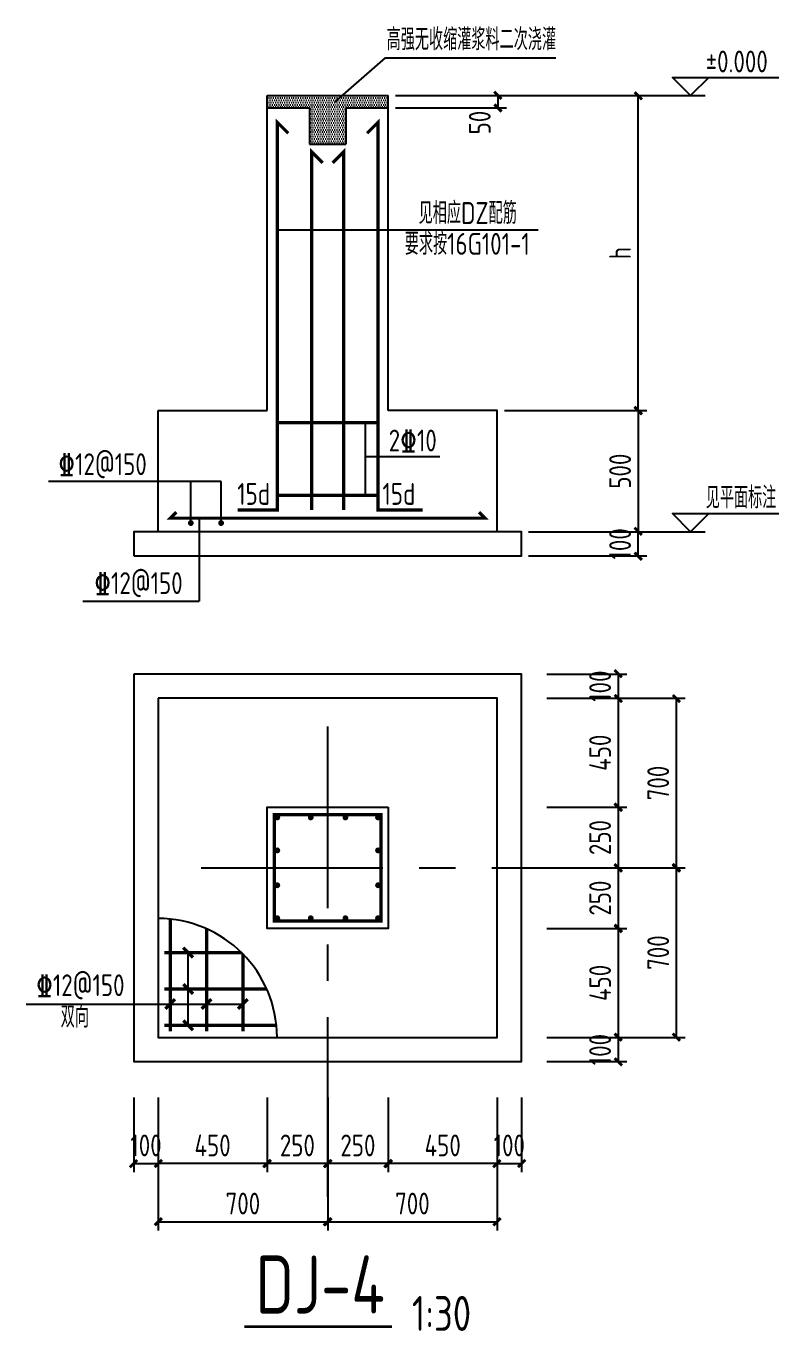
# Model space of a CAD drawing. Header units: millimetres. Extents: x 865490 to 879904, y 39442 to 44891.
# Drawn here: x 868211.6 to 868315.3, y 39640.8 to 39820.3 of the extents above; entities that cross this region are included whole.
import ezdxf

# ---------------------------------------------------------------- set-up
doc = ezdxf.new("R2010")
doc.units = ezdxf.units.MM
doc.header["$LTSCALE"] = 1000
doc.header["$MEASUREMENT"] = 0
doc.linetypes.add('CENTER', pattern=[2, 1.25, -0.25, 0.25, -0.25])
doc.linetypes.add('DOTE', pattern=[2.42, 2, -0.2, 0.02, -0.2])
for name, color, linetype in [('1505', 2, 'Continuous'), ('1525', 1, 'Continuous'), ('1526', 7, 'Continuous'), ('1527', 7, 'Continuous'), ('1530', 253, 'Continuous'), ('1534', 7, 'Continuous'), ('DIM', 7, 'Continuous'), ('DOTE', 1, 'DOTE'), ('图名下划线', 7, 'Continuous'), ('文字', 7, 'Continuous'), ('构造柱', 3, 'Continuous')]:
    doc.layers.add(name, color=color, linetype=linetype)
doc.styles.add('GBHZ', font='gbenor.shx', dxfattribs={"width": 0.9, "bigfont": 'gbcbig.shx'})
doc.dimstyles.new('Y30', dxfattribs={"dimscale": 0, "dimtxt": 3, "dimasz": 0.01, "dimexe": 1.2, "dimexo": 1, "dimgap": 1, "dimtad": 1, "dimdec": 0, "dimlfac": 30, "dimzin": 0, "dimdsep": 46, "dimtxsty": 'GBHZ', "dimblk1": 'DX', "dimblk2": 'DX', "dimsah": 1, "dimcen": 0.09, "dimdle": 1, "dimadec": 0, "dimazin": 0, "dimtfac": 1, "dimtdec": 0, "dimtix": 1, "dimtmove": 2, "dimatfit": 3, "dimldrblk": 'DX', "dimfxl": 0, "dimtolj": 1, "dimtzin": 0, "dimarcsym": 0})

# ---------------------------------------------------------------- blocks, each defined once
blk = doc.blocks.new('DX')
at = {"color": 0, "linetype": 'ByBlock', "const_width": 40}
blk.add_lwpolyline([(-54, -51), (46, 49)], dxfattribs=at)
blk = doc.blocks.new('*D2364')
at = {"layer": 'Defpoints', "color": 0, "transparency": 16777216}
for p in [(868226.48, 39673.91), (868229.81, 39673.91), (868229.81, 39663.81)]:
    blk.add_point(p, dxfattribs=at)
at = {"layer": 'dim', "color": 0, "lineweight": -2, "transparency": 16777216}
for p, q in [((868226.48, 39672.91), (868226.48, 39662.61)), ((868229.81, 39672.91), (868229.81, 39662.61)), ((868226.47, 39663.81), (868226.46, 39663.81)), ((868226.48, 39663.81), (868229.81, 39663.81)), ((868229.82, 39663.81), (868229.83, 39663.81))]:
    blk.add_line(p, q, dxfattribs=at)
at = {"layer": 'dim', "color": 0, "lineweight": -2, "transparency": 16777216, "xscale": 0.01, "yscale": 0.01, "zscale": 0.01}
blk.add_blockref('DX', (868226.48, 39663.81), dxfattribs=at)
at = {"layer": 'dim', "color": 0, "lineweight": -2, "transparency": 16777216, "xscale": 0.01, "yscale": 0.01, "zscale": 0.01, "rotation": 180}
blk.add_blockref('DX', (868229.81, 39663.81), dxfattribs=at)
at = {"layer": 'dim', "color": 0, "transparency": 16777216, "insert": (868228.15, 39666.31), "char_height": 3, "attachment_point": 5, "style": 'GBHZ'}
blk.add_mtext('\\A1;100', dxfattribs=at)
blk = doc.blocks.new('*D2365')
at = {"layer": 'Defpoints', "color": 0, "transparency": 16777216}
for p in [(868261.48, 39673.91), (868276.48, 39673.91), (868261.48, 39663.81)]:
    blk.add_point(p, dxfattribs=at)
at = {"layer": 'dim', "color": 0, "lineweight": -2, "transparency": 16777216}
for p, q in [((868261.48, 39672.91), (868261.48, 39662.61)), ((868276.48, 39672.91), (868276.48, 39662.61)), ((868276.47, 39663.81), (868261.49, 39663.81))]:
    blk.add_line(p, q, dxfattribs=at)
at = {"layer": 'dim', "color": 0, "lineweight": -2, "transparency": 16777216, "xscale": 0.01, "yscale": 0.01, "zscale": 0.01, "rotation": 180}
blk.add_blockref('DX', (868261.48, 39663.81), dxfattribs=at)
at = {"layer": 'dim', "color": 0, "lineweight": -2, "transparency": 16777216, "xscale": 0.01, "yscale": 0.01, "zscale": 0.01}
blk.add_blockref('DX', (868276.48, 39663.81), dxfattribs=at)
at = {"layer": 'dim', "color": 0, "transparency": 16777216, "insert": (868268.98, 39666.31), "char_height": 3, "attachment_point": 5, "style": 'GBHZ'}
blk.add_mtext('\\A1;450', dxfattribs=at)
blk = doc.blocks.new('*D2366')
at = {"layer": 'Defpoints', "color": 0, "transparency": 16777216}
for p in [(868253.15, 39673.91), (868261.48, 39673.91), (868253.15, 39663.81)]:
    blk.add_point(p, dxfattribs=at)
at = {"layer": 'dim', "color": 0, "lineweight": -2, "transparency": 16777216}
for p, q in [((868253.15, 39672.91), (868253.15, 39662.61)), ((868261.48, 39672.91), (868261.48, 39662.61)), ((868261.47, 39663.81), (868253.16, 39663.81))]:
    blk.add_line(p, q, dxfattribs=at)
at = {"layer": 'dim', "color": 0, "lineweight": -2, "transparency": 16777216, "xscale": 0.01, "yscale": 0.01, "zscale": 0.01, "rotation": 180}
blk.add_blockref('DX', (868253.15, 39663.81), dxfattribs=at)
at = {"layer": 'dim', "color": 0, "lineweight": -2, "transparency": 16777216, "xscale": 0.01, "yscale": 0.01, "zscale": 0.01}
blk.add_blockref('DX', (868261.48, 39663.81), dxfattribs=at)
at = {"layer": 'dim', "color": 0, "transparency": 16777216, "insert": (868257.31, 39666.31), "char_height": 3, "attachment_point": 5, "style": 'GBHZ'}
blk.add_mtext('\\A1;250', dxfattribs=at)
blk = doc.blocks.new('*D2367')
at = {"layer": 'Defpoints', "color": 0, "transparency": 16777216}
for p in [(868244.81, 39673.91), (868253.15, 39673.91), (868244.81, 39663.81)]:
    blk.add_point(p, dxfattribs=at)
at = {"layer": 'dim', "color": 0, "lineweight": -2, "transparency": 16777216}
for p, q in [((868244.81, 39672.91), (868244.81, 39662.61)), ((868253.15, 39672.91), (868253.15, 39662.61)), ((868253.14, 39663.81), (868244.82, 39663.81))]:
    blk.add_line(p, q, dxfattribs=at)
at = {"layer": 'dim', "color": 0, "lineweight": -2, "transparency": 16777216, "xscale": 0.01, "yscale": 0.01, "zscale": 0.01, "rotation": 180}
blk.add_blockref('DX', (868244.81, 39663.81), dxfattribs=at)
at = {"layer": 'dim', "color": 0, "lineweight": -2, "transparency": 16777216, "xscale": 0.01, "yscale": 0.01, "zscale": 0.01}
blk.add_blockref('DX', (868253.15, 39663.81), dxfattribs=at)
at = {"layer": 'dim', "color": 0, "transparency": 16777216, "insert": (868248.98, 39666.31), "char_height": 3, "attachment_point": 5, "style": 'GBHZ'}
blk.add_mtext('\\A1;250', dxfattribs=at)
blk = doc.blocks.new('*D2368')
at = {"layer": 'Defpoints', "color": 0, "transparency": 16777216}
for p in [(868229.81, 39673.91), (868244.81, 39673.91), (868229.81, 39663.81)]:
    blk.add_point(p, dxfattribs=at)
at = {"layer": 'dim', "color": 0, "lineweight": -2, "transparency": 16777216}
for p, q in [((868229.81, 39672.91), (868229.81, 39662.61)), ((868244.81, 39672.91), (868244.81, 39662.61)), ((868244.8, 39663.81), (868229.82, 39663.81))]:
    blk.add_line(p, q, dxfattribs=at)
at = {"layer": 'dim', "color": 0, "lineweight": -2, "transparency": 16777216, "xscale": 0.01, "yscale": 0.01, "zscale": 0.01, "rotation": 180}
blk.add_blockref('DX', (868229.81, 39663.81), dxfattribs=at)
at = {"layer": 'dim', "color": 0, "lineweight": -2, "transparency": 16777216, "xscale": 0.01, "yscale": 0.01, "zscale": 0.01}
blk.add_blockref('DX', (868244.81, 39663.81), dxfattribs=at)
at = {"layer": 'dim', "color": 0, "transparency": 16777216, "insert": (868237.31, 39666.31), "char_height": 3, "attachment_point": 5, "style": 'GBHZ'}
blk.add_mtext('\\A1;450', dxfattribs=at)
blk = doc.blocks.new('*D2369')
at = {"layer": 'Defpoints', "color": 0, "transparency": 16777216}
for p in [(868276.48, 39673.91), (868279.81, 39673.91), (868279.81, 39663.81)]:
    blk.add_point(p, dxfattribs=at)
at = {"layer": 'dim', "color": 0, "lineweight": -2, "transparency": 16777216}
for p, q in [((868276.48, 39672.91), (868276.48, 39662.61)), ((868279.81, 39672.91), (868279.81, 39662.61)), ((868276.47, 39663.81), (868276.46, 39663.81)), ((868276.48, 39663.81), (868279.81, 39663.81)), ((868279.82, 39663.81), (868279.83, 39663.81))]:
    blk.add_line(p, q, dxfattribs=at)
at = {"layer": 'dim', "color": 0, "lineweight": -2, "transparency": 16777216, "xscale": 0.01, "yscale": 0.01, "zscale": 0.01}
blk.add_blockref('DX', (868276.48, 39663.81), dxfattribs=at)
at = {"layer": 'dim', "color": 0, "lineweight": -2, "transparency": 16777216, "xscale": 0.01, "yscale": 0.01, "zscale": 0.01, "rotation": 180}
blk.add_blockref('DX', (868279.81, 39663.81), dxfattribs=at)
at = {"layer": 'dim', "color": 0, "transparency": 16777216, "insert": (868278.15, 39666.31), "char_height": 3, "attachment_point": 5, "style": 'GBHZ'}
blk.add_mtext('\\A1;100', dxfattribs=at)
blk = doc.blocks.new('*D2370')
at = {"layer": 'Defpoints', "color": 0, "transparency": 16777216}
for p in [(868229.81, 39673.91), (868253.15, 39673.91), (868253.15, 39655.81)]:
    blk.add_point(p, dxfattribs=at)
at = {"layer": 'dim', "color": 0, "lineweight": -2, "transparency": 16777216}
for p, q in [((868229.81, 39672.91), (868229.81, 39654.61)), ((868253.15, 39672.91), (868253.15, 39654.61)), ((868229.82, 39655.81), (868253.14, 39655.81))]:
    blk.add_line(p, q, dxfattribs=at)
at = {"layer": 'dim', "color": 0, "lineweight": -2, "transparency": 16777216, "xscale": 0.01, "yscale": 0.01, "zscale": 0.01, "rotation": 180}
blk.add_blockref('DX', (868229.81, 39655.81), dxfattribs=at)
at = {"layer": 'dim', "color": 0, "lineweight": -2, "transparency": 16777216, "xscale": 0.01, "yscale": 0.01, "zscale": 0.01}
blk.add_blockref('DX', (868253.15, 39655.81), dxfattribs=at)
at = {"layer": 'dim', "color": 0, "transparency": 16777216, "insert": (868241.48, 39658.31), "char_height": 3, "attachment_point": 5, "style": 'GBHZ'}
blk.add_mtext('\\A1;700', dxfattribs=at)
blk = doc.blocks.new('*D2371')
at = {"layer": 'Defpoints', "color": 0, "transparency": 16777216}
for p in [(868253.15, 39673.91), (868276.48, 39673.91), (868276.48, 39655.81)]:
    blk.add_point(p, dxfattribs=at)
at = {"layer": 'dim', "color": 0, "lineweight": -2, "transparency": 16777216}
for p, q in [((868253.15, 39672.91), (868253.15, 39654.61)), ((868276.48, 39672.91), (868276.48, 39654.61)), ((868253.16, 39655.81), (868276.47, 39655.81))]:
    blk.add_line(p, q, dxfattribs=at)
at = {"layer": 'dim', "color": 0, "lineweight": -2, "transparency": 16777216, "xscale": 0.01, "yscale": 0.01, "zscale": 0.01, "rotation": 180}
blk.add_blockref('DX', (868253.15, 39655.81), dxfattribs=at)
at = {"layer": 'dim', "color": 0, "lineweight": -2, "transparency": 16777216, "xscale": 0.01, "yscale": 0.01, "zscale": 0.01}
blk.add_blockref('DX', (868276.48, 39655.81), dxfattribs=at)
at = {"layer": 'dim', "color": 0, "transparency": 16777216, "insert": (868264.81, 39658.31), "char_height": 3, "attachment_point": 5, "style": 'GBHZ'}
blk.add_mtext('\\A1;700', dxfattribs=at)
blk = doc.blocks.new('*D2372')
at = {"layer": 'Defpoints', "color": 0, "transparency": 16777216}
for p in [(868282.31, 39731.17), (868282.31, 39727.84), (868293.14, 39727.84)]:
    blk.add_point(p, dxfattribs=at)
at = {"layer": 'dim', "color": 0, "lineweight": -2, "transparency": 16777216}
for p, q in [((868283.31, 39731.17), (868294.34, 39731.17)), ((868293.14, 39731.18), (868293.14, 39731.19)), ((868293.14, 39731.17), (868293.14, 39727.84)), ((868283.31, 39727.84), (868294.34, 39727.84)), ((868293.14, 39727.83), (868293.14, 39727.82))]:
    blk.add_line(p, q, dxfattribs=at)
at = {"layer": 'dim', "color": 0, "lineweight": -2, "transparency": 16777216, "xscale": 0.01, "yscale": 0.01, "zscale": 0.01}
for p, rotation in [((868293.14, 39731.17), 270), ((868293.14, 39727.84), 90)]:
    blk.add_blockref('DX', p, dxfattribs=dict(at, rotation=rotation))
at = {"layer": 'dim', "color": 0, "transparency": 16777216, "insert": (868290.64, 39729.5), "char_height": 3, "attachment_point": 5, "rotation": 90, "style": 'GBHZ'}
blk.add_mtext('\\A1;100', dxfattribs=at)
blk = doc.blocks.new('*D2373')
at = {"layer": 'Defpoints', "color": 0, "transparency": 16777216}
for p in [(868282.31, 39727.84), (868282.31, 39712.84), (868293.14, 39712.84)]:
    blk.add_point(p, dxfattribs=at)
at = {"layer": 'dim', "color": 0, "lineweight": -2, "transparency": 16777216}
for p, q in [((868283.31, 39727.84), (868294.34, 39727.84)), ((868293.14, 39727.83), (868293.14, 39712.85)), ((868283.31, 39712.84), (868294.34, 39712.84))]:
    blk.add_line(p, q, dxfattribs=at)
at = {"layer": 'dim', "color": 0, "lineweight": -2, "transparency": 16777216, "xscale": 0.01, "yscale": 0.01, "zscale": 0.01}
for p, rotation in [((868293.14, 39727.84), 90), ((868293.14, 39712.84), 270)]:
    blk.add_blockref('DX', p, dxfattribs=dict(at, rotation=rotation))
at = {"layer": 'dim', "color": 0, "transparency": 16777216, "insert": (868290.64, 39720.34), "char_height": 3, "attachment_point": 5, "rotation": 90, "style": 'GBHZ'}
blk.add_mtext('\\A1;450', dxfattribs=at)
blk = doc.blocks.new('*D2374')
at = {"layer": 'Defpoints', "color": 0, "transparency": 16777216}
for p in [(868282.31, 39712.84), (868282.31, 39704.5), (868293.14, 39704.5)]:
    blk.add_point(p, dxfattribs=at)
at = {"layer": 'dim', "color": 0, "lineweight": -2, "transparency": 16777216}
for p, q in [((868283.31, 39712.84), (868294.34, 39712.84)), ((868293.14, 39712.83), (868293.14, 39704.51)), ((868283.31, 39704.5), (868294.34, 39704.5))]:
    blk.add_line(p, q, dxfattribs=at)
at = {"layer": 'dim', "color": 0, "lineweight": -2, "transparency": 16777216, "xscale": 0.01, "yscale": 0.01, "zscale": 0.01}
for p, rotation in [((868293.14, 39712.84), 90), ((868293.14, 39704.5), 270)]:
    blk.add_blockref('DX', p, dxfattribs=dict(at, rotation=rotation))
at = {"layer": 'dim', "color": 0, "transparency": 16777216, "insert": (868290.64, 39708.67), "char_height": 3, "attachment_point": 5, "rotation": 90, "style": 'GBHZ'}
blk.add_mtext('\\A1;250', dxfattribs=at)
blk = doc.blocks.new('*D2375')
at = {"layer": 'Defpoints', "color": 0, "transparency": 16777216}
for p in [(868282.31, 39704.5), (868282.31, 39696.17), (868293.14, 39696.17)]:
    blk.add_point(p, dxfattribs=at)
at = {"layer": 'dim', "color": 0, "lineweight": -2, "transparency": 16777216}
for p, q in [((868283.31, 39704.5), (868294.34, 39704.5)), ((868293.14, 39704.49), (868293.14, 39696.18)), ((868283.31, 39696.17), (868294.34, 39696.17))]:
    blk.add_line(p, q, dxfattribs=at)
at = {"layer": 'dim', "color": 0, "lineweight": -2, "transparency": 16777216, "xscale": 0.01, "yscale": 0.01, "zscale": 0.01}
for p, rotation in [((868293.14, 39704.5), 90), ((868293.14, 39696.17), 270)]:
    blk.add_blockref('DX', p, dxfattribs=dict(at, rotation=rotation))
at = {"layer": 'dim', "color": 0, "transparency": 16777216, "insert": (868290.64, 39700.34), "char_height": 3, "attachment_point": 5, "rotation": 90, "style": 'GBHZ'}
blk.add_mtext('\\A1;250', dxfattribs=at)
blk = doc.blocks.new('*D2376')
at = {"layer": 'Defpoints', "color": 0, "transparency": 16777216}
for p in [(868282.31, 39696.17), (868282.31, 39681.17), (868293.14, 39681.17)]:
    blk.add_point(p, dxfattribs=at)
at = {"layer": 'dim', "color": 0, "lineweight": -2, "transparency": 16777216}
for p, q in [((868283.31, 39696.17), (868294.34, 39696.17)), ((868293.14, 39696.16), (868293.14, 39681.18)), ((868283.31, 39681.17), (868294.34, 39681.17))]:
    blk.add_line(p, q, dxfattribs=at)
at = {"layer": 'dim', "color": 0, "lineweight": -2, "transparency": 16777216, "xscale": 0.01, "yscale": 0.01, "zscale": 0.01}
for p, rotation in [((868293.14, 39696.17), 90), ((868293.14, 39681.17), 270)]:
    blk.add_blockref('DX', p, dxfattribs=dict(at, rotation=rotation))
at = {"layer": 'dim', "color": 0, "transparency": 16777216, "insert": (868290.64, 39688.67), "char_height": 3, "attachment_point": 5, "rotation": 90, "style": 'GBHZ'}
blk.add_mtext('\\A1;450', dxfattribs=at)
blk = doc.blocks.new('*D2377')
at = {"layer": 'Defpoints', "color": 0, "transparency": 16777216}
for p in [(868282.31, 39681.17), (868282.31, 39677.84), (868293.14, 39677.84)]:
    blk.add_point(p, dxfattribs=at)
at = {"layer": 'dim', "color": 0, "lineweight": -2, "transparency": 16777216}
for p, q in [((868283.31, 39681.17), (868294.34, 39681.17)), ((868293.14, 39681.18), (868293.14, 39681.19)), ((868293.14, 39681.17), (868293.14, 39677.84)), ((868283.31, 39677.84), (868294.34, 39677.84)), ((868293.14, 39677.83), (868293.14, 39677.82))]:
    blk.add_line(p, q, dxfattribs=at)
at = {"layer": 'dim', "color": 0, "lineweight": -2, "transparency": 16777216, "xscale": 0.01, "yscale": 0.01, "zscale": 0.01}
for p, rotation in [((868293.14, 39681.17), 270), ((868293.14, 39677.84), 90)]:
    blk.add_blockref('DX', p, dxfattribs=dict(at, rotation=rotation))
at = {"layer": 'dim', "color": 0, "transparency": 16777216, "insert": (868290.64, 39679.5), "char_height": 3, "attachment_point": 5, "rotation": 90, "style": 'GBHZ'}
blk.add_mtext('\\A1;100', dxfattribs=at)
blk = doc.blocks.new('*D2378')
at = {"layer": 'Defpoints', "color": 0, "transparency": 16777216}
for p in [(868282.31, 39704.5), (868301.14, 39704.5), (868282.31, 39681.17)]:
    blk.add_point(p, dxfattribs=at)
at = {"layer": 'dim', "color": 0, "lineweight": -2, "transparency": 16777216}
for p, q in [((868283.31, 39704.5), (868302.34, 39704.5)), ((868301.14, 39681.18), (868301.14, 39704.49)), ((868283.31, 39681.17), (868302.34, 39681.17))]:
    blk.add_line(p, q, dxfattribs=at)
at = {"layer": 'dim', "color": 0, "lineweight": -2, "transparency": 16777216, "xscale": 0.01, "yscale": 0.01, "zscale": 0.01}
for p, rotation in [((868301.14, 39704.5), 90), ((868301.14, 39681.17), 270)]:
    blk.add_blockref('DX', p, dxfattribs=dict(at, rotation=rotation))
at = {"layer": 'dim', "color": 0, "transparency": 16777216, "insert": (868298.64, 39692.84), "char_height": 3, "attachment_point": 5, "rotation": 90, "style": 'GBHZ'}
blk.add_mtext('\\A1;700', dxfattribs=at)
blk = doc.blocks.new('*D2379')
at = {"layer": 'Defpoints', "color": 0, "transparency": 16777216}
for p in [(868282.31, 39727.84), (868301.14, 39727.84), (868282.31, 39704.5)]:
    blk.add_point(p, dxfattribs=at)
at = {"layer": 'dim', "color": 0, "lineweight": -2, "transparency": 16777216}
for p, q in [((868283.31, 39727.84), (868302.34, 39727.84)), ((868301.14, 39704.51), (868301.14, 39727.83)), ((868283.31, 39704.5), (868302.34, 39704.5))]:
    blk.add_line(p, q, dxfattribs=at)
at = {"layer": 'dim', "color": 0, "lineweight": -2, "transparency": 16777216, "xscale": 0.01, "yscale": 0.01, "zscale": 0.01}
for p, rotation in [((868301.14, 39727.84), 90), ((868301.14, 39704.5), 270)]:
    blk.add_blockref('DX', p, dxfattribs=dict(at, rotation=rotation))
at = {"layer": 'dim', "color": 0, "transparency": 16777216, "insert": (868298.64, 39716.17), "char_height": 3, "attachment_point": 5, "rotation": 90, "style": 'GBHZ'}
blk.add_mtext('\\A1;700', dxfattribs=at)
blk = doc.blocks.new('*D2380')
at = {"layer": 'Defpoints', "color": 0, "transparency": 16777216}
for p in [(868279.81, 39750.75), (868295.89, 39750.75), (868279.81, 39747.41)]:
    blk.add_point(p, dxfattribs=at)
at = {"layer": 'dim', "color": 0, "lineweight": -2, "transparency": 16777216}
for p, q in [((868280.81, 39750.75), (868297.09, 39750.75)), ((868295.89, 39750.76), (868295.89, 39750.77)), ((868295.89, 39747.41), (868295.89, 39750.75)), ((868280.81, 39747.41), (868297.09, 39747.41)), ((868295.89, 39747.4), (868295.89, 39747.39))]:
    blk.add_line(p, q, dxfattribs=at)
at = {"layer": 'dim', "color": 0, "lineweight": -2, "transparency": 16777216, "xscale": 0.01, "yscale": 0.01, "zscale": 0.01}
for p, rotation in [((868295.89, 39750.75), 270), ((868295.89, 39747.41), 90)]:
    blk.add_blockref('DX', p, dxfattribs=dict(at, rotation=rotation))
at = {"layer": 'dim', "color": 0, "transparency": 16777216, "insert": (868293.39, 39749.08), "char_height": 3, "attachment_point": 5, "rotation": 90, "style": 'GBHZ'}
blk.add_mtext('\\A1;100', dxfattribs=at)
blk = doc.blocks.new('*D2381')
at = {"layer": 'Defpoints', "color": 0, "transparency": 16777216}
for p in [(868274.07, 39810.75), (868295.89, 39810.75), (868276.48, 39767.41)]:
    blk.add_point(p, dxfattribs=at)
at = {"layer": 'dim', "color": 0, "lineweight": -2, "transparency": 16777216}
for p, q in [((868275.07, 39810.75), (868297.09, 39810.75)), ((868295.89, 39767.42), (868295.89, 39810.74)), ((868277.48, 39767.41), (868297.09, 39767.41))]:
    blk.add_line(p, q, dxfattribs=at)
at = {"layer": 'dim', "color": 0, "lineweight": -2, "transparency": 16777216, "xscale": 0.01, "yscale": 0.01, "zscale": 0.01}
for p, rotation in [((868295.89, 39810.75), 90), ((868295.89, 39767.41), 270)]:
    blk.add_blockref('DX', p, dxfattribs=dict(at, rotation=rotation))
at = {"layer": 'dim', "color": 0, "transparency": 16777216, "insert": (868293.39, 39789.08), "char_height": 3, "attachment_point": 5, "rotation": 90, "style": 'GBHZ'}
blk.add_mtext('\\A1;h', dxfattribs=at)
blk = doc.blocks.new('*D2382')
at = {"layer": 'Defpoints', "color": 0, "transparency": 16777216}
for p in [(868261.48, 39810.75), (868261.48, 39809.08), (868276.58, 39809.08)]:
    blk.add_point(p, dxfattribs=at)
at = {"layer": 'dim', "color": 0, "lineweight": -2, "transparency": 16777216}
for p, q in [((868262.48, 39810.75), (868277.78, 39810.75)), ((868276.58, 39810.76), (868276.58, 39810.77)), ((868276.58, 39810.75), (868276.58, 39809.08)), ((868262.48, 39809.08), (868277.78, 39809.08)), ((868276.58, 39809.07), (868276.58, 39809.06))]:
    blk.add_line(p, q, dxfattribs=at)
at = {"layer": 'dim', "color": 0, "lineweight": -2, "transparency": 16777216, "xscale": 0.01, "yscale": 0.01, "zscale": 0.01}
for p, rotation in [((868276.58, 39810.75), 270), ((868276.58, 39809.08), 90)]:
    blk.add_blockref('DX', p, dxfattribs=dict(at, rotation=rotation))
at = {"layer": 'dim', "color": 0, "transparency": 16777216, "insert": (868274.08, 39807.04), "char_height": 3, "attachment_point": 5, "rotation": 90, "style": 'GBHZ'}
blk.add_mtext('\\A1;50', dxfattribs=at)
blk = doc.blocks.new('*D2383')
at = {"layer": 'Defpoints', "color": 0, "transparency": 16777216}
for p in [(868276.48, 39767.41), (868279.81, 39750.75), (868295.89, 39750.75)]:
    blk.add_point(p, dxfattribs=at)
at = {"layer": 'dim', "color": 0, "lineweight": -2, "transparency": 16777216}
for p, q in [((868277.48, 39767.41), (868297.09, 39767.41)), ((868295.89, 39767.4), (868295.89, 39750.76)), ((868280.81, 39750.75), (868297.09, 39750.75))]:
    blk.add_line(p, q, dxfattribs=at)
at = {"layer": 'dim', "color": 0, "lineweight": -2, "transparency": 16777216, "xscale": 0.01, "yscale": 0.01, "zscale": 0.01}
for p, rotation in [((868295.89, 39767.41), 90), ((868295.89, 39750.75), 270)]:
    blk.add_blockref('DX', p, dxfattribs=dict(at, rotation=rotation))
at = {"layer": 'dim', "color": 0, "transparency": 16777216, "insert": (868293.39, 39759.08), "char_height": 3, "attachment_point": 5, "rotation": 90, "style": 'GBHZ'}
blk.add_mtext('\\A1;500', dxfattribs=at)

msp = doc.modelspace()

# ---------------------------------------------------------------- hatches: boundary and pattern name
at = {"layer": '构造柱'}
h = msp.add_hatch(dxfattribs=at)
h.set_pattern_fill('DOTS', color=256, scale=5, style=0)
h.set_pattern_definition([(0, (1240.0532, -1513.31438), (0.15625, 0.3125), [0, -0.3125])])
h.paths.add_polyline_path([(868244.814, 39810.747), (868244.814, 39809.08), (868250.648, 39809.08), (868250.648, 39804.08), (868255.648, 39804.08), (868255.648, 39809.08), (868261.481, 39809.08), (868261.481, 39810.747)])

# ---------------------------------------------------------------- linework, layer by layer
for p, q in [((868254.167, 39809.912, 40.505), (868261.111, 39815.964, 40.505)), ((868261.111, 39815.964, 40.505), (868284.552, 39815.964, 40.505))]:
    msp.add_line(p, q)
at = {"layer": '1505'}
for p, q in [((868244.814, 39810.747), (868261.481, 39810.747)), ((868244.814, 39767.413), (868244.814, 39810.747)), ((868261.481, 39767.413), (868261.481, 39810.747)), ((868244.814, 39809.08), (868250.648, 39809.08)), ((868250.648, 39809.08), (868250.648, 39804.08)), ((868255.648, 39809.08), (868261.481, 39809.08)), ((868255.648, 39809.08), (868255.648, 39804.08)), ((868250.648, 39804.08), (868255.648, 39804.08)), ((868229.814, 39750.747), (868229.814, 39767.413)), ((868229.814, 39767.413), (868244.814, 39767.413))]:
    msp.add_line(p, q, dxfattribs=at)
for points in [[(868276.481, 39750.747), (868276.481, 39767.413), (868261.481, 39767.413)], [(868226.481, 39747.413), (868279.814, 39747.413), (868279.814, 39750.747), (868226.481, 39750.747), (868226.481, 39747.413)], [(868226.481, 39731.17), (868226.481, 39677.837), (868279.814, 39677.837), (868279.814, 39731.17), (868226.481, 39731.17)], [(868229.814, 39727.837), (868229.814, 39681.17), (868276.481, 39681.17), (868276.481, 39727.837), (868229.814, 39727.837)]]:
    msp.add_lwpolyline(points, dxfattribs=at)
msp.add_lwpolyline([(868261.481, 39712.837), (868261.481, 39696.17), (868244.814, 39696.17), (868244.814, 39712.837)], close=True, dxfattribs=at)
msp.add_arc((868229.814, 39681.17), 16.363, 0, 90, dxfattribs=at)
at = {"layer": '1525', "const_width": 0.45}
for points in [[(868247.714, 39805.58), (868246.214, 39807.08), (868246.214, 39753.747), (868240.744, 39753.747)], [(868258.581, 39805.58), (868260.081, 39807.08), (868260.081, 39753.747), (868266.206, 39753.747)], [(868250.947, 39753.747), (868250.947, 39803.011), (868252.447, 39801.511)], [(868255.348, 39753.747), (868255.348, 39803.011), (868253.848, 39801.511)], [(868246.214, 39765.747), (868260.081, 39765.747)], [(868246.214, 39755.747), (868260.081, 39755.747)], [(868232.314, 39753.447), (868231.481, 39752.613), (868274.814, 39752.613), (868273.981, 39753.447)], [(868245.814, 39697.17), (868245.814, 39711.837), (868260.481, 39711.837), (868260.481, 39697.17), (868245.814, 39697.17)], [(868231.481, 39682.004), (868231.481, 39697.449)], [(868236.481, 39682.004), (868236.481, 39696.114)], [(868230.648, 39692.837), (868241.288, 39692.837)], [(868241.481, 39682.004), (868241.481, 39692.644)], [(868230.648, 39687.837), (868244.758, 39687.837)], [(868230.648, 39682.837), (868246.092, 39682.837)]]:
    msp.add_lwpolyline(points, dxfattribs=at)
at = {"layer": '1525', "const_width": 0.4}
for points in [[(868234.514, 39751.942, 1), (868234.114, 39751.942, 1), (868234.514, 39751.942, 1)], [(868238.68, 39751.942, 1), (868238.28, 39751.942, 1), (868238.68, 39751.942, 1)], [(868246.214, 39711.237, -1), (868246.214, 39711.637, -1), (868246.214, 39711.237, -1)], [(868250.819, 39711.237, 1), (868250.819, 39711.637, 1), (868250.819, 39711.237, 1)], [(868255.596, 39711.237, -1), (868255.596, 39711.637, -1), (868255.596, 39711.237, -1)], [(868260.081, 39711.237, -1), (868260.081, 39711.637, -1), (868260.081, 39711.237, -1)], [(868246.214, 39706.704, -1), (868246.214, 39707.104, -1), (868246.214, 39706.704, -1)], [(868260.081, 39706.704, -1), (868260.081, 39707.104, -1), (868260.081, 39706.704, -1)], [(868246.214, 39701.904, -1), (868246.214, 39702.304, -1), (868246.214, 39701.904, -1)], [(868260.081, 39701.904, -1), (868260.081, 39702.304, -1), (868260.081, 39701.904, -1)], [(868246.214, 39697.37, -1), (868246.214, 39697.77, -1), (868246.214, 39697.37, -1)], [(868250.819, 39697.37, 1), (868250.819, 39697.77, 1), (868250.819, 39697.37, 1)], [(868255.596, 39697.37, -1), (868255.596, 39697.77, -1), (868255.596, 39697.37, -1)], [(868260.081, 39697.37, -1), (868260.081, 39697.77, -1), (868260.081, 39697.37, -1)]]:
    msp.add_lwpolyline(points, format="xyb", dxfattribs=at)
at = {"layer": '1526'}
for p, q in [((868238.48, 39757.653), (868214.75, 39757.653)), ((868234.314, 39751.942), (868234.314, 39757.653)), ((868238.48, 39751.942), (868238.48, 39757.653)), ((868235.481, 39752.613), (868235.481, 39741.193)), ((868219.473, 39741.193), (868235.481, 39741.193)), ((868233.935, 39682.837), (868233.935, 39692.837)), ((868211.643, 39685.763), (868241.481, 39685.763))]:
    msp.add_line(p, q, dxfattribs=at)
at = {"layer": '1527', "const_width": 0.45}
for points in [[(868233.268, 39693.504), (868234.602, 39692.17)], [(868233.268, 39688.504), (868234.602, 39687.17)], [(868230.814, 39685.096), (868232.148, 39686.43)], [(868235.814, 39685.096), (868237.148, 39686.43)], [(868240.814, 39685.096), (868242.148, 39686.43)], [(868233.268, 39683.504), (868234.602, 39682.17)]]:
    msp.add_lwpolyline(points, dxfattribs=at)
at = {"layer": '1530'}
for p, q in [((868246.214, 39792.266), (868282.137, 39792.266)), ((868258.331, 39765.747), (868258.331, 39755.747)), ((868258.331, 39761.107), (868268.564, 39761.107)), ((868297.092, 39750.747), (868305.092, 39750.747))]:
    msp.add_line(p, q, dxfattribs=at)
at = {"layer": '1534'}
msp.add_line((868297.092, 39810.747), (868305.092, 39810.747), dxfattribs=at)
for points in [[(868305.592, 39813.247), (868303.092, 39810.747), (868300.592, 39813.247), (868315.251, 39813.247)], [(868305.592, 39753.247), (868303.092, 39750.747), (868300.592, 39753.247), (868315.251, 39753.247)]]:
    msp.add_lwpolyline(points, dxfattribs=at)
at = {"layer": 'DOTE', "linetype": 'CENTER', "ltscale": 0.02}
for p, q in [((868253.148, 39723.961), (868253.148, 39659.258)), ((868235.731, 39704.504), (868290.442, 39704.504))]:
    msp.add_line(p, q, dxfattribs=at)
at = {"layer": '文字', "color": 6, "const_width": 0.4}
msp.add_lwpolyline([(868241.674, 39641.378), (868261.986, 39641.378)], dxfattribs=at)

# ---------------------------------------------------------------- texts
at = {"layer": '1526', "style": 'GBHZ', "width": 0.9}
for s, p in [('2%%13210', (868261.55, 39761.796)), ('%%13212@150', (868216.08, 39758.534)), ('%%13212@150', (868221.023, 39742.178)), ('%%13212@150', (868213.021, 39686.849)), ('双向', (868216.404, 39682.52))]:
    msp.add_text(s, height=3, dxfattribs=at).set_placement(p)
at = {"layer": '1530', "style": 'GBHZ', "width": 0.9}
for p in [(868240.702, 39754.447), (868260.693, 39754.447)]:
    msp.add_text('15d', height=3, dxfattribs=at).set_placement(p)
at = {"layer": '1534', "style": 'GBHZ', "width": 0.9}
for s, p in [('高强无收缩灌浆料二次浇灌', (868261.261, 39816.989, 40.505)), ('%%P0.000', (868305.175, 39813.947)), ('见平面标注', (868305.175, 39753.947))]:
    msp.add_text(s, height=3, dxfattribs=at).set_placement(p)
at = {"layer": '图名下划线', "style": 'GBHZ', "width": 0.9}
for s, p in [('见相应DZ配筋', (868265.668, 39793.097)), ('要求按16G101-1', (868263.762, 39788.852))]:
    msp.add_text(s, height=3, dxfattribs=at).set_placement(p)
at = {"layer": '文字', "color": 6, "style": 'GBHZ', "width": 0.9}
for s, height, p in [('DJ-4', 8, (868243.223, 39643.173)), ('1:30', 4.8, (868264.741, 39640.791))]:
    msp.add_text(s, height=height, dxfattribs=at).set_placement(p)

# ---------------------------------------------------------------- dimensions: what is measured, and where the dimension line sits
at = {"layer": 'dim'}
dim = msp.add_linear_dim(base=(868276.582, 39809.08), p1=(868261.481, 39810.747), p2=(868261.481, 39809.08), angle=90, dimstyle='Y30', override={"dimscale": 1}, dxfattribs=at)
dim.commit()
dim.dimension.update_dxf_attribs({"geometry": '*D2382', "text_midpoint": (868274.082, 39807.042), "dimtype": 160})
dim = msp.add_linear_dim(base=(868295.892, 39810.747), p1=(868276.481, 39767.413), p2=(868274.069, 39810.747), angle=90, text='h', dimstyle='Y30', override={"dimscale": 1}, dxfattribs=at)
dim.commit()
dim.dimension.update_dxf_attribs({"geometry": '*D2381', "text_midpoint": (868293.392, 39789.08)})
for base, p1, p2, angle, picture, middle in [((868295.892, 39750.747), (868276.481, 39767.413), (868279.814, 39750.747), 90, '*D2383', (868293.392, 39759.08)), ((868295.892, 39750.747), (868279.814, 39747.413), (868279.814, 39750.747), 90, '*D2380', (868293.392, 39749.08)), ((868293.136, 39727.837), (868282.314, 39731.17), (868282.314, 39727.837), 270, '*D2372', (868290.636, 39729.504)), ((868293.136, 39712.837), (868282.314, 39727.837), (868282.314, 39712.837), 270, '*D2373', (868290.636, 39720.337)), ((868301.136, 39727.837), (868282.314, 39704.504), (868282.314, 39727.837), 270, '*D2379', (868298.636, 39716.17)), ((868293.136, 39704.504), (868282.314, 39712.837), (868282.314, 39704.504), 270, '*D2374', (868290.636, 39708.67)), ((868293.136, 39696.17), (868282.314, 39704.504), (868282.314, 39696.17), 270, '*D2375', (868290.636, 39700.337)), ((868301.136, 39704.504), (868282.314, 39681.17), (868282.314, 39704.504), 270, '*D2378', (868298.636, 39692.837)), ((868293.136, 39681.17), (868282.314, 39696.17), (868282.314, 39681.17), 270, '*D2376', (868290.636, 39688.67)), ((868293.136, 39677.837), (868282.314, 39681.17), (868282.314, 39677.837), 270, '*D2377', (868290.636, 39679.504)), ((868229.814, 39663.814), (868244.814, 39673.911), (868229.814, 39673.911), 180, '*D2368', (868237.314, 39666.314)), ((868253.148, 39655.814), (868229.814, 39673.911), (868253.148, 39673.911), 180, '*D2370', (868241.481, 39658.314)), ((868244.814, 39663.814), (868253.148, 39673.911), (868244.814, 39673.911), 180, '*D2367', (868248.981, 39666.314)), ((868253.148, 39663.814), (868261.481, 39673.911), (868253.148, 39673.911), 180, '*D2366', (868257.314, 39666.314)), ((868276.481, 39655.814), (868253.148, 39673.911), (868276.481, 39673.911), 180, '*D2371', (868264.814, 39658.314)), ((868261.481, 39663.814), (868276.481, 39673.911), (868261.481, 39673.911), 180, '*D2365', (868268.981, 39666.314))]:
    dim = msp.add_linear_dim(base=base, p1=p1, p2=p2, angle=angle, dimstyle='Y30', override={"dimscale": 1}, dxfattribs=at)
    dim.commit()
    dim.dimension.update_dxf_attribs({"geometry": picture, "text_midpoint": middle})
for base, p1, p2, picture, middle in [((868229.814, 39663.814), (868226.481, 39673.911), (868229.814, 39673.911), '*D2364', (868228.148, 39666.314)), ((868279.814, 39663.814), (868276.481, 39673.911), (868279.814, 39673.911), '*D2369', (868278.148, 39666.314))]:
    dim = msp.add_linear_dim(base=base, p1=p1, p2=p2, dimstyle='Y30', override={"dimscale": 1}, dxfattribs=at)
    dim.commit()
    dim.dimension.update_dxf_attribs({"geometry": picture, "text_midpoint": middle})

doc.saveas('drawing.dxf')
